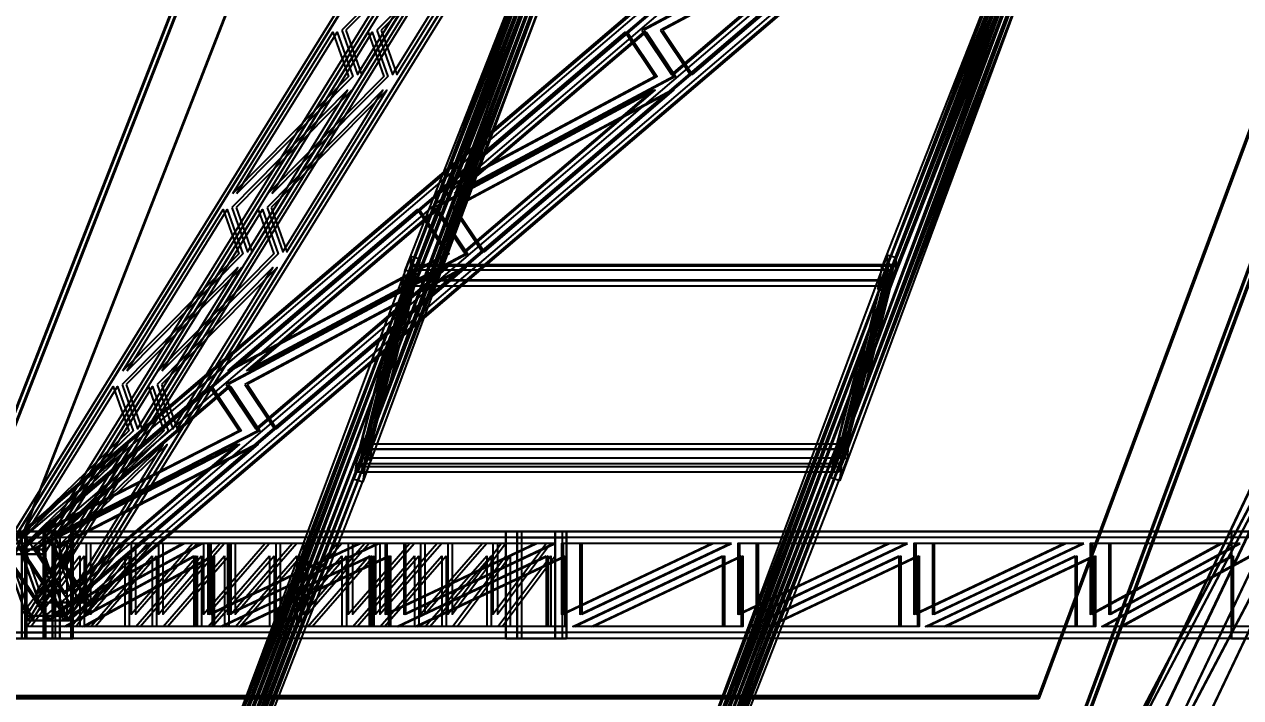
# Model space of a CAD drawing. Header units: millimetres. Extents: x -84906 to 117550, y -3000 to 338000.
# Drawn here: x -38148 to -34051, y 9042 to 11312 of the extents above; entities that cross this region are included whole.
import ezdxf

# ---------------------------------------------------------------- set-up
doc = ezdxf.new("R2010")
doc.units = ezdxf.units.MM
doc.layers.add('D-STR-DIM', color=7, linetype='Continuous', lineweight=13)
doc.layers.add('D-STR-STRC', color=7, linetype='Continuous', lineweight=25)
doc.styles.add('OpenSansCondensed-Light', font='OpenSansCondensed-Light.ttf')
doc.styles.add('TOWER_UNICODE', font='Arial Unicode.ttf')
doc.dimstyles.new('EZDXF', dxfattribs={"dimtxt": 0.25, "dimasz": 0.175, "dimexe": 0.375, "dimexo": 0.125, "dimgap": 0.1, "dimtad": 1, "dimlfac": 100, "dimzin": 12, "dimdsep": 46, "dimtxsty": 'OpenSansCondensed-Light', "dimblk": 'ARCHTICK', "dimcen": 2.5, "dimazin": 3, "dimtfac": 0.5, "dimtmove": 2, "dimatfit": 3})

# ---------------------------------------------------------------- blocks, each defined once
blk = doc.blocks.new('_ARCHTICK')
at = {"color": 0, "linetype": 'BYBLOCK', "const_width": 0.15}
blk.add_lwpolyline([(-0.5, -0.5), (0.5, 0.5)], dxfattribs=at)

msp = doc.modelspace()

# ---------------------------------------------------------------- linework, layer by layer
at = {"layer": 'D-STR-STRC'}
for points in [[(-37030.1, 9832.4), (-33849.8, 18401.7)], [(-32244.9, 18406.6), (-35425.3, 9837.3)], [(-32214.6, 18396.9), (-35394.9, 9827.6)], [(-36999.8, 9822.7), (-33819.4, 18392)], [(-36868.8, 10429.9), (-33850.8, 18354.4)], [(-33850.8, 18354.4), (-36868.8, 10429.9)], [(-36864.5, 10447), (-33845.4, 18372.6)], [(-33845.4, 18372.6), (-36864.5, 10447)], [(-32251.4, 18353.2), (-35431.7, 9783.8)], [(-35248.8, 10429.9), (-32230.8, 18354.4)], [(-32230.8, 18354.4), (-35248.8, 10429.9)], [(-35244.5, 10447), (-32225.4, 18372.6)], [(-32225.4, 18372.6), (-35244.5, 10447)], [(-37036.5, 9779), (-33856.2, 18348.3)], [(-37006.2, 9769.3), (-33825.8, 18338.6)], [(-32221, 18343.5), (-35401.4, 9774.2)], [(-38586.9, 8964.8), (-35039.5, 18035.2)], [(-38586.9, 8964.8), (-35039.5, 18035.2)], [(-38566.9, 8964.8), (-35019.5, 18035.2)], [(-34591.7, 8964.8), (-31224.3, 18035.2)], [(-34571.7, 8964.8), (-31204.3, 18035.2)], [(-34571.7, 8964.8), (-31204.3, 18035.2)], [(-37021.5, 9820.4), (-34138.7, 17381.4)], [(-34138.7, 17381.4), (-37021.5, 9820.4)], [(-34145.6, 17399.9), (-36866, 10483.6)], [(-34115.3, 17390.2), (-36835.7, 10474)], [(-35401.5, 9820.4), (-32518.7, 17381.4)], [(-32518.7, 17381.4), (-35401.5, 9820.4)], [(-35261.2, 10488.5), (-32540.8, 17404.7)], [(-35230.9, 10478.8), (-32510.4, 17395)], [(-37025.7, 9803.3), (-34144.1, 17363.2)], [(-34144.1, 17363.2), (-37025.7, 9803.3)], [(-34157.8, 17331.5), (-36878.2, 10415.2)], [(-35405.7, 9803.3), (-32524.1, 17363.2)], [(-32524.1, 17363.2), (-35405.7, 9803.3)], [(-35273.3, 10420.1), (-32552.9, 17336.3)], [(-34127.4, 17321.8), (-36847.8, 10405.6)], [(-35243, 10410.4), (-32522.6, 17326.6)], [(-38225.7, 9542), (-29826, 16708.6)], [(-38225.7, 9542), (-29826, 16708.6)], [(-38219.3, 9542), (-33779.6, 16708.6)], [(-38219.3, 9542), (-33779.6, 16708.6)], [(-38215, 9526), (-29815.4, 16692.7)], [(-38215, 9526), (-29815.4, 16692.7)], [(-38213.7, 9526), (-33774, 16692.7)], [(-38213.7, 9526), (-33774, 16692.7)], [(-38155.6, 9542), (-29755.9, 16708.6)], [(-38155.6, 9542), (-29755.9, 16708.6)], [(-38144.9, 9526), (-29745.3, 16692.7)], [(-38144.9, 9526), (-29745.3, 16692.7)], [(-38086.7, 9542), (-33647, 16708.6)], [(-38086.7, 9542), (-33647, 16708.6)], [(-38081, 9526), (-33641.4, 16692.7)], [(-38081, 9526), (-33641.4, 16692.7)], [(-38140.5, 9318.4), (-33700.8, 16485.1)], [(-38140.5, 9318.4), (-33700.8, 16485.1)], [(-38134.9, 9302.5), (-33695.2, 16469.1)], [(-38134.9, 9302.5), (-33695.2, 16469.1)], [(-38076.6, 9318.4), (-29676.9, 16485.1)], [(-38076.6, 9318.4), (-29676.9, 16485.1)], [(-38066, 9302.5), (-29666.3, 16469.1)], [(-38066, 9302.5), (-29666.3, 16469.1)], [(-38007.9, 9318.4), (-33568.2, 16485.1)], [(-38007.9, 9318.4), (-33568.2, 16485.1)], [(-38006.5, 9318.4), (-29606.9, 16485.1)], [(-38006.5, 9318.4), (-29606.9, 16485.1)], [(-38002.2, 9302.5), (-33562.6, 16469.1)], [(-38002.2, 9302.5), (-33562.6, 16469.1)], [(-37995.9, 9302.5), (-29596.2, 16469.1)], [(-37995.9, 9302.5), (-29596.2, 16469.1)], [(-40335.2, 1193), (-36846.4, 10529.4)], [(-35241.5, 10534.1), (-38730.4, 1197.7)], [(-38087.4, 1193), (-33646.1, 10529.4)], [(-33644.1, 10534.1), (-38085.4, 1197.7)], [(-40328.3, 1364.4), (-36839.5, 10501.5)], [(-36839.5, 10501.5), (-40328.3, 1364.4)], [(-40304.9, 1183.6), (-36816, 10520)], [(-38708.3, 1364.4), (-35219.5, 10501.5)], [(-35219.5, 10501.5), (-38708.3, 1364.4)], [(-35211.2, 10524.7), (-38700, 1188.3)], [(-38403.8, 1364.4), (-33592.8, 10501.5)], [(-33592.8, 10501.5), (-38403.8, 1364.4)], [(-38091.5, 1183.6), (-33650.1, 10520)], [(-33648.1, 10524.7), (-38089.4, 1188.3)], [(-36863.6, 10446.6), (-36844.7, 10496.2)], [(-36844.7, 10496.2), (-36863.6, 10446.6)], [(-36858.1, 10449.9), (-36838.6, 10501.1)], [(-36838.6, 10501.1), (-36858.1, 10449.9)], [(-35245.4, 10446.7), (-35226.5, 10496.3)], [(-35226.5, 10496.3), (-35245.4, 10446.7)], [(-35240, 10449.9), (-35220.4, 10501.2)], [(-35220.4, 10501.2), (-35240, 10449.9)], [(-40336.6, 1141.9), (-36847.7, 10478.3)], [(-40328.3, 1355), (-36843.8, 10484.7)], [(-36843.8, 10484.7), (-40328.3, 1355)], [(-40306.3, 1132.5), (-36817.4, 10468.9)], [(-35242.9, 10483), (-38731.7, 1146.6)], [(-38708.3, 1355), (-35223.8, 10484.7)], [(-35223.8, 10484.7), (-38708.3, 1355)], [(-35212.6, 10473.6), (-38701.4, 1137.2)], [(-38386.2, 1355), (-33582.9, 10484.7)], [(-33582.9, 10484.7), (-38386.2, 1355)], [(-37982.9, 1132.5), (-33541.6, 10468.9)], [(-33539.6, 10473.6), (-37980.9, 1137.2)], [(-37978.9, 1141.9), (-33537.5, 10478.3)], [(-33535.5, 10483), (-37976.8, 1146.6)], [(-37005.8, 9913.1), (-40333.4, 1397.2)], [(-38728.6, 1401.9), (-35400.9, 9917.8)], [(-40328.3, 1174.6), (-36996.3, 9897.1)], [(-36996.3, 9897.1), (-40328.3, 1174.6)], [(-40328.3, 1165.1), (-37000.7, 9880.3)], [(-37000.7, 9880.3), (-40328.3, 1165.1)], [(-36975.4, 9903.7), (-40303.1, 1387.9)], [(-38708.3, 1174.6), (-35376.3, 9897.1)], [(-35376.3, 9897.1), (-38708.3, 1174.6)], [(-38708.3, 1165.1), (-35380.7, 9880.3)], [(-35380.7, 9880.3), (-38708.3, 1165.1)], [(-38698.2, 1392.5), (-35370.6, 9908.4)], [(-37018.4, 9831.8), (-36999.7, 9880.6)], [(-36999.7, 9880.6), (-37018.4, 9831.8)], [(-35400.2, 9831.8), (-35381.6, 9880.7)], [(-35381.6, 9880.7), (-35400.2, 9831.8)], [(-37010.8, 9852.2), (-40338.4, 1336.4)], [(-36980.4, 9842.8), (-40308.1, 1327)], [(-38733.6, 1341), (-35405.9, 9856.9)], [(-38703.2, 1331.7), (-35375.6, 9847.5)], [(-37024.8, 9803.6), (-37006.8, 9851)], [(-37006.8, 9851), (-37024.8, 9803.6)], [(-35406.6, 9803.7), (-35388.6, 9851)], [(-35388.6, 9851), (-35406.6, 9803.7)], [(-36487.8, 9602.2), (-38194, 9602.2)], [(-36487.8, 9602.2), (-38194, 9602.2)], [(-38155.6, 9542), (-38085, 9602.2)], [(-38155.6, 9542), (-38085, 9602.2)], [(-33989.7, 9602.2), (-38145, 9602.2)], [(-38052.4, 9602.2), (-38145, 9602.2)], [(-33989.7, 9602.2), (-38145, 9602.2)], [(-38052.4, 9602.2), (-38145, 9602.2)], [(-38086.7, 9542), (-38049.4, 9602.2)], [(-38086.7, 9542), (-38049.4, 9602.2)], [(-33921.4, 9602.2), (-38076.6, 9602.2)], [(-37984.1, 9602.2), (-38076.6, 9602.2)], [(-33921.4, 9602.2), (-38076.6, 9602.2)], [(-37984.1, 9602.2), (-38076.6, 9602.2)], [(-36321.3, 9602.2), (-38027.5, 9602.2)], [(-37989.5, 9602.2), (-38027.5, 9602.2)], [(-36321.3, 9602.2), (-38027.5, 9602.2)], [(-37989.5, 9602.2), (-38027.5, 9602.2)], [(-36487.8, 9602.2), (-36525.8, 9602.2)], [(-36487.8, 9602.2), (-36525.8, 9602.2)], [(-36321.3, 9602.2), (-36359.3, 9602.2)], [(-36321.3, 9602.2), (-36359.3, 9602.2)], [(-33989.7, 9602.2), (-34082.2, 9602.2)], [(-33989.7, 9602.2), (-34082.2, 9602.2)], [(-36487.8, 9582.2), (-38194, 9582.2)], [(-36487.8, 9582.2), (-38194, 9582.2)], [(-33989.7, 9582.2), (-38145, 9582.2)], [(-33989.7, 9582.2), (-38145, 9582.2)], [(-33921.4, 9582.2), (-38076.6, 9582.2)], [(-33921.4, 9582.2), (-38076.6, 9582.2)], [(-36321.3, 9582.2), (-38027.5, 9582.2)], [(-36321.3, 9582.2), (-38027.5, 9582.2)], [(-38134.9, 9302.5), (-38097.6, 9362.7)], [(-38134.9, 9302.5), (-38097.6, 9362.7)], [(-38066, 9302.5), (-37995.4, 9362.7)], [(-38066, 9302.5), (-37995.4, 9362.7)], [(-38002.2, 9302.5), (-37964.9, 9362.7)], [(-38002.2, 9302.5), (-37964.9, 9362.7)], [(-37995.9, 9302.5), (-37925.3, 9362.7)], [(-37995.9, 9302.5), (-37925.3, 9362.7)], [(-36487.8, 9262.2), (-38194, 9262.2)], [(-36487.8, 9262.2), (-38194, 9262.2)], [(-33989.7, 9262.2), (-38145, 9262.2)], [(-33989.7, 9262.2), (-38145, 9262.2)], [(-33921.4, 9262.2), (-38076.6, 9262.2)], [(-33921.4, 9262.2), (-38076.6, 9262.2)], [(-36321.3, 9262.2), (-38027.5, 9262.2)], [(-36321.3, 9262.2), (-38027.5, 9262.2)], [(-36487.8, 9242.2), (-38194, 9242.2)], [(-36487.8, 9242.2), (-38194, 9242.2)], [(-33989.7, 9242.2), (-38145, 9242.2)], [(-38052.4, 9242.2), (-38145, 9242.2)], [(-33989.7, 9242.2), (-38145, 9242.2)], [(-38052.4, 9242.2), (-38145, 9242.2)], [(-33921.4, 9242.2), (-38076.6, 9242.2)], [(-37984.1, 9242.2), (-38076.6, 9242.2)], [(-33921.4, 9242.2), (-38076.6, 9242.2)], [(-37984.1, 9242.2), (-38076.6, 9242.2)], [(-36321.3, 9242.2), (-38027.5, 9242.2)], [(-37989.5, 9242.2), (-38027.5, 9242.2)], [(-36321.3, 9242.2), (-38027.5, 9242.2)], [(-37989.5, 9242.2), (-38027.5, 9242.2)], [(-36487.8, 9242.2), (-36525.8, 9242.2)], [(-36487.8, 9242.2), (-36525.8, 9242.2)], [(-36321.3, 9242.2), (-36359.3, 9242.2)], [(-36321.3, 9242.2), (-36359.3, 9242.2)], [(-33989.7, 9242.2), (-34082.2, 9242.2)], [(-33989.7, 9242.2), (-34082.2, 9242.2)]]:
    msp.add_lwpolyline(points, dxfattribs=at)
for points in [[(-37025.7, 9803.3), (-36864.5, 10447), (-33845.4, 18372.6)], [(-37025.7, 9803.3), (-33845.4, 18372.6), (-34144.1, 17363.2)], [(-37010.6, 9798.5), (-36849.3, 10442.3), (-33830.2, 18367.8)], [(-37010.6, 9798.3), (-33830.2, 18367.6), (-34128.9, 17358.3)], [(-34144.1, 17363.2), (-33845.4, 18372.6), (-36864.5, 10447)], [(-34128.9, 17358.3), (-33830.2, 18367.6), (-36849.4, 10442.1)], [(-32240.5, 18377.5), (-32539.3, 17368.2), (-35420.9, 9808.2)], [(-32240.6, 18377.3), (-35420.9, 9808), (-35259.7, 10451.8)], [(-32225.4, 18372.6), (-32524.1, 17363.2), (-35405.7, 9803.3)], [(-32225.4, 18372.6), (-35405.7, 9803.3), (-35244.5, 10447)], [(-35259.7, 10452), (-32539.3, 17368.2), (-32240.5, 18377.5)], [(-35244.5, 10447), (-32524.1, 17363.2), (-32225.4, 18372.6)], [(-38586.9, 8970.4), (-34571.7, 8970.4), (-31204.3, 18040.8), (-35039.5, 18040.8)], [(-38586.9, 8964.8), (-34571.7, 8964.8), (-31204.3, 18035.2), (-35039.5, 18035.2)], [(-34571.7, 8959), (-38586.9, 8959), (-35039.5, 18029.4), (-31204.3, 18029.4)], [(-38572, 8959), (-38572, 8959), (-35024.6, 18029.4), (-35024.6, 18029.4)], [(-34586.7, 8970.4), (-34586.7, 8970.4), (-31219.3, 18040.8), (-31219.3, 18040.8)], [(-34144.1, 17363.2), (-36864.5, 10447), (-37025.7, 9803.3)], [(-34128.9, 17358.5), (-36849.3, 10442.3), (-37010.5, 9798.6)], [(-35259.7, 10451.7), (-35420.9, 9808), (-32539.3, 17368)], [(-35244.5, 10447), (-35405.7, 9803.3), (-32524.1, 17363.2)], [(-38225.7, 9542), (-38066, 9302.5), (-29666.3, 16469.1), (-29826, 16708.6)], [(-38225.7, 9542), (-38066, 9302.5), (-29666.3, 16469.1), (-29826, 16708.6)], [(-38219.3, 9542), (-38134.9, 9302.5), (-33695.2, 16469.1), (-33779.6, 16708.6)], [(-38219.3, 9542), (-38134.9, 9302.5), (-33695.2, 16469.1), (-33779.6, 16708.6)], [(-38218.2, 9542), (-38058.5, 9302.5), (-29658.8, 16469.1), (-29818.5, 16708.6)], [(-38218.2, 9542), (-38058.5, 9302.5), (-29658.8, 16469.1), (-29818.5, 16708.6)], [(-38205.1, 9542), (-38120.7, 9302.5), (-33681, 16469.1), (-33765.5, 16708.6)], [(-38205.1, 9542), (-38120.7, 9302.5), (-33681, 16469.1), (-33765.5, 16708.6)], [(-38163.1, 9542), (-38003.3, 9302.5), (-29603.7, 16469.1), (-29763.4, 16708.6)], [(-38163.1, 9542), (-38003.3, 9302.5), (-29603.7, 16469.1), (-29763.4, 16708.6)], [(-38155.6, 9542), (-37995.9, 9302.5), (-29596.2, 16469.1), (-29755.9, 16708.6)], [(-38155.6, 9542), (-37995.9, 9302.5), (-29596.2, 16469.1), (-29755.9, 16708.6)], [(-38100.8, 9542), (-38016.4, 9302.5), (-33576.7, 16469.1), (-33661.1, 16708.6)], [(-38100.8, 9542), (-38016.4, 9302.5), (-33576.7, 16469.1), (-33661.1, 16708.6)], [(-38086.7, 9542), (-38002.2, 9302.5), (-33562.6, 16469.1), (-33647, 16708.6)], [(-38086.7, 9542), (-38002.2, 9302.5), (-33562.6, 16469.1), (-33647, 16708.6)], [(-36932, 10105.1), (-36848.2, 10439.9), (-35278.3, 14561.2)], [(-36916.9, 10100.4), (-36833, 10435.1), (-35263.1, 14556.4)], [(-33673.5, 14565.9), (-35327.2, 10109.9), (-35243.4, 10444.6)], [(-33658.3, 14561.2), (-35312, 10105.1), (-35228.2, 10439.9)], [(-35435.2, 14028), (-36849.8, 10431.6), (-36933.6, 10096.8)], [(-35420, 14023.3), (-36834.6, 10426.9), (-36918.4, 10092.1)], [(-35245, 10436.3), (-35328.8, 10101.6), (-33830.4, 14032.7)], [(-35229.8, 10431.6), (-35313.6, 10096.8), (-33815.2, 14028)], [(-38556, 9043.8), (-38556, 9043.8), (-36844.1, 13421), (-36844.1, 13421)], [(-38541.1, 9037.9), (-38541.1, 9037.9), (-36829.2, 13415.2), (-36829.2, 13415.2)], [(-34730.8, 9043.8), (-38367.6, 9043.8), (-36659.8, 13421), (-33101.6, 13421)], [(-34730.8, 9037.9), (-38367.6, 9037.9), (-36659.8, 13415.2), (-33101.6, 13415.2)], [(-38367.5, 9049.8), (-34730.6, 9049.8), (-33101.8, 13426.1), (-36660, 13426.1)], [(-38367.5, 9044.2), (-34730.6, 9044.2), (-33101.8, 13420.5), (-36660, 13420.5)], [(-34557.2, 9049.8), (-34557.2, 9049.8), (-32932.5, 13426.1), (-32932.5, 13426.1)], [(-34542.2, 9044.2), (-34542.2, 9044.2), (-32917.5, 13420.5), (-32917.5, 13420.5)], [(-37078.6, 11291.9), (-37025.9, 11142.6), (-36688.8, 11686.9)], [(-37078.6, 11291.9), (-37025.9, 11142.6), (-36688.8, 11686.9)], [(-37064.4, 11291.9), (-37011.8, 11142.6), (-36674.7, 11686.9)], [(-37064.4, 11291.9), (-37011.8, 11142.6), (-36674.7, 11686.9)], [(-36960.1, 11291.9), (-36907.5, 11142.6), (-36570.3, 11686.9)], [(-36960.1, 11291.9), (-36907.5, 11142.6), (-36570.3, 11686.9)], [(-36946, 11291.9), (-36893.3, 11142.6), (-36556.2, 11686.9)], [(-36946, 11291.9), (-36893.3, 11142.6), (-36556.2, 11686.9)], [(-36067.5, 11291.9), (-35967.9, 11142.6), (-35330.1, 11686.9)], [(-36067.5, 11291.9), (-35967.9, 11142.6), (-35330.1, 11686.9)], [(-36060, 11291.9), (-35960.4, 11142.6), (-35322.6, 11686.9)], [(-36060, 11291.9), (-35960.4, 11142.6), (-35322.6, 11686.9)], [(-36004.9, 11291.9), (-35905.3, 11142.6), (-35267.4, 11686.9)], [(-36004.9, 11291.9), (-35905.3, 11142.6), (-35267.4, 11686.9)], [(-35997.4, 11291.9), (-35897.8, 11142.6), (-35260, 11686.9)], [(-35997.4, 11291.9), (-35897.8, 11142.6), (-35260, 11686.9)], [(-37445.5, 10740.9), (-37108.4, 11285.1), (-37055.7, 11135.9)], [(-37445.5, 10740.9), (-37108.4, 11285.1), (-37055.7, 11135.9)], [(-37431.4, 10740.9), (-37094.2, 11285.1), (-37041.6, 11135.9)], [(-37431.4, 10740.9), (-37094.2, 11285.1), (-37041.6, 11135.9)], [(-37327, 10740.9), (-36989.9, 11285.1), (-36937.3, 11135.9)], [(-37327, 10740.9), (-36989.9, 11285.1), (-36937.3, 11135.9)], [(-37312.9, 10740.9), (-36975.8, 11285.1), (-36923.1, 11135.9)], [(-37312.9, 10740.9), (-36975.8, 11285.1), (-36923.1, 11135.9)], [(-36761.7, 10740.9), (-36123.9, 11285.1), (-36024.3, 11135.9)], [(-36761.7, 10740.9), (-36123.9, 11285.1), (-36024.3, 11135.9)], [(-36754.3, 10740.9), (-36116.4, 11285.1), (-36016.8, 11135.9)], [(-36754.3, 10740.9), (-36116.4, 11285.1), (-36016.8, 11135.9)], [(-36699.1, 10740.9), (-36061.3, 11285.1), (-35961.7, 11135.9)], [(-36699.1, 10740.9), (-36061.3, 11285.1), (-35961.7, 11135.9)], [(-36691.6, 10740.9), (-36053.8, 11285.1), (-35954.2, 11135.9)], [(-36691.6, 10740.9), (-36053.8, 11285.1), (-35954.2, 11135.9)], [(-37448.5, 10694.7), (-37395.9, 10545.4), (-37058.8, 11089.6)], [(-37448.5, 10694.7), (-37395.9, 10545.4), (-37058.8, 11089.6)], [(-37434.4, 10694.7), (-37381.8, 10545.4), (-37044.6, 11089.6)], [(-37434.4, 10694.7), (-37381.8, 10545.4), (-37044.6, 11089.6)], [(-37330.1, 10694.7), (-37277.4, 10545.4), (-36940.3, 11089.6)], [(-37330.1, 10694.7), (-37277.4, 10545.4), (-36940.3, 11089.6)], [(-37315.9, 10694.7), (-37263.3, 10545.4), (-36926.2, 11089.6)], [(-37315.9, 10694.7), (-37263.3, 10545.4), (-36926.2, 11089.6)], [(-36767.5, 10694.7), (-36667.9, 10545.4), (-36030, 11089.6)], [(-36767.5, 10694.7), (-36667.9, 10545.4), (-36030, 11089.6)], [(-36760, 10694.7), (-36660.4, 10545.4), (-36022.6, 11089.6)], [(-36760, 10694.7), (-36660.4, 10545.4), (-36022.6, 11089.6)], [(-36704.8, 10694.7), (-36605.3, 10545.4), (-35967.4, 11089.6)], [(-36704.8, 10694.7), (-36605.3, 10545.4), (-35967.4, 11089.6)], [(-36697.4, 10694.7), (-36597.8, 10545.4), (-35959.9, 11089.6)], [(-36697.4, 10694.7), (-36597.8, 10545.4), (-35959.9, 11089.6)], [(-37815.5, 10143.7), (-37478.3, 10687.9), (-37425.7, 10538.6)], [(-37815.5, 10143.7), (-37478.3, 10687.9), (-37425.7, 10538.6)], [(-37801.3, 10143.7), (-37464.2, 10687.9), (-37411.6, 10538.6)], [(-37801.3, 10143.7), (-37464.2, 10687.9), (-37411.6, 10538.6)], [(-37697, 10143.7), (-37359.9, 10687.9), (-37307.3, 10538.6)], [(-37697, 10143.7), (-37359.9, 10687.9), (-37307.3, 10538.6)], [(-37682.9, 10143.7), (-37345.7, 10687.9), (-37293.1, 10538.6)], [(-37682.9, 10143.7), (-37345.7, 10687.9), (-37293.1, 10538.6)], [(-37461.7, 10143.7), (-36823.8, 10687.9), (-36724.3, 10538.6)], [(-37461.7, 10143.7), (-36823.8, 10687.9), (-36724.3, 10538.6)], [(-37454.2, 10143.7), (-36816.4, 10687.9), (-36716.8, 10538.6)], [(-37454.2, 10143.7), (-36816.4, 10687.9), (-36716.8, 10538.6)], [(-37399.1, 10143.7), (-36761.2, 10687.9), (-36661.7, 10538.6)], [(-37399.1, 10143.7), (-36761.2, 10687.9), (-36661.7, 10538.6)], [(-37391.6, 10143.7), (-36753.8, 10687.9), (-36654.2, 10538.6)], [(-37391.6, 10143.7), (-36753.8, 10687.9), (-36654.2, 10538.6)], [(-36817.4, 10468.9), (-36816, 10520), (-36846.4, 10529.4), (-36847.7, 10478.3)], [(-35241.5, 10534.1), (-35242.9, 10483), (-35212.6, 10473.6), (-35211.2, 10524.7)], [(-40328.3, 1165.1), (-40328.3, 1364.4), (-36839.5, 10501.5)], [(-40328.3, 1165.1), (-36839.5, 10501.5), (-37000.7, 9880.3)], [(-37000.7, 9880.3), (-36839.5, 10501.5), (-40328.3, 1364.4)], [(-40313.2, 1160.6), (-40313.2, 1359.9), (-36824.3, 10497)], [(-40313.2, 1160.2), (-36824.3, 10496.6), (-36985.5, 9875.4)], [(-36985.5, 9875.4), (-36824.3, 10496.6), (-40313.2, 1359.5)], [(-35234.6, 10506.4), (-35395.8, 9885.2), (-38723.5, 1170)], [(-35234.6, 10506), (-38723.5, 1169.6), (-38723.5, 1369)], [(-38723.4, 1369.4), (-35395.8, 9885.2), (-35234.6, 10506.4)], [(-38708.3, 1364.4), (-35380.7, 9880.3), (-35219.5, 10501.5)], [(-35219.5, 10501.5), (-35380.7, 9880.3), (-38708.3, 1165.1)], [(-35219.5, 10501.5), (-38708.3, 1165.1), (-38708.3, 1364.4)], [(-38036.6, 1160.6), (-38406.2, 1359.9), (-33595.3, 10497)], [(-33224.8, 9875.4), (-33594.5, 10496.6), (-38405.5, 1359.5)], [(-38403.8, 1364.4), (-33223.2, 9880.3), (-33592.8, 10501.5)], [(-38034.1, 1165.1), (-38403.8, 1364.4), (-33592.8, 10501.5)], [(-33592.8, 10501.5), (-38034.1, 1165.1), (-38403.8, 1364.4)], [(-33223.2, 9880.3), (-33592.8, 10501.5), (-38403.8, 1364.4)], [(-38402.2, 1369.4), (-33221.5, 9885.2), (-33591.2, 10506.4)], [(-33590.4, 10506), (-38031.7, 1169.6), (-38401.4, 1369)], [(-38035.8, 1160.2), (-33594.4, 10496.6), (-33224.8, 9875.4)], [(-38034.1, 1165.1), (-33592.8, 10501.5), (-33223.2, 9880.3)], [(-33592.8, 10501.5), (-33223.2, 9880.3), (-38034.1, 1165.1)], [(-33591.2, 10506.4), (-33221.6, 9885.2), (-38032.5, 1170)], [(-37818.5, 10097.5), (-37765.9, 9948.2), (-37428.7, 10492.4)], [(-37818.5, 10097.5), (-37765.9, 9948.2), (-37428.7, 10492.4)], [(-37804.4, 10097.5), (-37751.7, 9948.2), (-37414.6, 10492.4)], [(-37804.4, 10097.5), (-37751.7, 9948.2), (-37414.6, 10492.4)], [(-37700, 10097.5), (-37647.4, 9948.2), (-37310.3, 10492.4)], [(-37700, 10097.5), (-37647.4, 9948.2), (-37310.3, 10492.4)], [(-37685.9, 10097.5), (-37633.3, 9948.2), (-37296.1, 10492.4)], [(-37685.9, 10097.5), (-37633.3, 9948.2), (-37296.1, 10492.4)], [(-37467.4, 10097.5), (-37367.9, 9948.2), (-36730, 10492.4)], [(-37467.4, 10097.5), (-37367.9, 9948.2), (-36730, 10492.4)], [(-37460, 10097.5), (-37360.4, 9948.2), (-36722.5, 10492.4)], [(-37460, 10097.5), (-37360.4, 9948.2), (-36722.5, 10492.4)], [(-37404.8, 10097.5), (-37305.3, 9948.2), (-36667.4, 10492.4)], [(-37404.8, 10097.5), (-37305.3, 9948.2), (-36667.4, 10492.4)], [(-37397.3, 10097.5), (-37297.8, 9948.2), (-36659.9, 10492.4)], [(-37397.3, 10097.5), (-37297.8, 9948.2), (-36659.9, 10492.4)], [(-37006.8, 9851), (-35388.6, 9851), (-35226.5, 10496.3), (-36844.7, 10496.2)], [(-37006.8, 9851), (-35388.6, 9851), (-35226.5, 10496.3), (-36844.7, 10496.2)], [(-36999.7, 9880.6), (-35381.6, 9880.7), (-35220.4, 10501.2), (-36838.6, 10501.1)], [(-36999.7, 9880.6), (-35381.6, 9880.7), (-35220.4, 10501.2), (-36838.6, 10501.1)], [(-36843.8, 10484.7), (-35223.8, 10484.7), (-35219.5, 10501.5), (-36839.5, 10501.5)], [(-36843.8, 10484.7), (-35223.8, 10484.7), (-35219.5, 10501.5), (-36839.5, 10501.5)], [(-35261.2, 10488.5), (-35273.3, 10420.1), (-35243, 10410.4), (-35230.9, 10478.8)], [(-37024.8, 9803.6), (-35406.6, 9803.7), (-35245.4, 10446.7), (-36863.6, 10446.6)], [(-37024.8, 9803.6), (-35406.6, 9803.7), (-35245.4, 10446.7), (-36863.6, 10446.6)], [(-37018.4, 9831.8), (-35400.2, 9831.8), (-35240, 10449.9), (-36858.1, 10449.9)], [(-37018.4, 9831.8), (-35400.2, 9831.8), (-35240, 10449.9), (-36858.1, 10449.9)], [(-36847.8, 10405.6), (-36835.7, 10474), (-36866, 10483.6), (-36878.2, 10415.2)], [(-36868.8, 10429.9), (-35248.8, 10429.9), (-35244.5, 10447), (-36864.5, 10447)], [(-36868.8, 10429.9), (-35248.8, 10429.9), (-35244.5, 10447), (-36864.5, 10447)], [(-38747.8, 5349.8), (-36933.6, 10204.8), (-37017.4, 9881.7)], [(-37017.4, 9885.1), (-36933.5, 10208.1), (-38747.7, 5456.8)], [(-37002.2, 9880.2), (-36918.4, 10203.2), (-38732.6, 5451.9)], [(-38732.6, 5344.9), (-36918.4, 10199.9), (-37002.3, 9876.8)], [(-37142.9, 5461.8), (-35412.5, 9890), (-35328.7, 10213)], [(-35328.7, 10209.7), (-35412.6, 9886.6), (-37142.9, 5354.7)], [(-35313.6, 10204.8), (-35397.4, 9881.7), (-37127.8, 5349.8)], [(-37127.7, 5456.8), (-35397.4, 9885.1), (-35313.5, 10208.1)], [(-33392.2, 9880.2), (-33584.4, 10203.2), (-36086.1, 5451.9)], [(-36084.4, 5456.8), (-33390.5, 9885.1), (-33582.7, 10208.1)], [(-33390.5, 9885.1), (-33582.7, 10208.1), (-36084.4, 5456.8)], [(-36082.8, 5461.8), (-33388.9, 9890), (-33581.1, 10213)], [(-35887.8, 5344.9), (-33578.3, 10199.9), (-33386.1, 9876.8)], [(-35886.2, 5349.8), (-33576.7, 10204.8), (-33384.5, 9881.7)], [(-33576.7, 10204.8), (-33384.5, 9881.7), (-35886.2, 5349.8)], [(-33575.1, 10209.7), (-33382.9, 9886.6), (-35884.6, 5354.7)], [(-38158.4, 9590.1), (-37848.3, 10090.7), (-37795.7, 9941.4)], [(-38158.4, 9590.1), (-37848.3, 10090.7), (-37795.7, 9941.4)], [(-38144.3, 9590.1), (-37834.2, 10090.7), (-37781.5, 9941.4)], [(-38144.3, 9590.1), (-37834.2, 10090.7), (-37781.5, 9941.4)], [(-38110.5, 9590.1), (-37523.8, 10090.7), (-37424.3, 9941.4)], [(-38110.5, 9590.1), (-37523.8, 10090.7), (-37424.3, 9941.4)], [(-38103, 9590.1), (-37516.3, 10090.7), (-37416.8, 9941.4)], [(-38103, 9590.1), (-37516.3, 10090.7), (-37416.8, 9941.4)], [(-38047.9, 9590.1), (-37461.2, 10090.7), (-37361.6, 9941.4)], [(-38047.9, 9590.1), (-37461.2, 10090.7), (-37361.6, 9941.4)], [(-38040.4, 9590.1), (-37453.7, 10090.7), (-37354.2, 9941.4)], [(-38040.4, 9590.1), (-37453.7, 10090.7), (-37354.2, 9941.4)], [(-38039.9, 9590.1), (-37729.8, 10090.7), (-37677.2, 9941.4)], [(-38039.9, 9590.1), (-37729.8, 10090.7), (-37677.2, 9941.4)], [(-38025.8, 9590.1), (-37715.7, 10090.7), (-37663.1, 9941.4)], [(-38025.8, 9590.1), (-37715.7, 10090.7), (-37663.1, 9941.4)], [(-36980.4, 9842.8), (-36975.4, 9903.7), (-37005.8, 9913.1), (-37010.8, 9852.2)], [(-35400.9, 9917.8), (-35405.9, 9856.9), (-35375.6, 9847.5), (-35370.6, 9908.4)], [(-37000.7, 9880.3), (-40328.3, 1364.4), (-40328.3, 1165.1)], [(-36985.5, 9875.8), (-40313.1, 1360), (-40313.1, 1160.7)], [(-38723.5, 1368.9), (-38723.5, 1169.6), (-35395.9, 9884.8)], [(-38708.3, 1364.4), (-38708.3, 1165.1), (-35380.7, 9880.3)], [(-38161.4, 9543.9), (-38108.8, 9394.6), (-37798.7, 9895.2)], [(-38161.4, 9543.9), (-38108.8, 9394.6), (-37798.7, 9895.2)], [(-38147.3, 9543.9), (-38094.7, 9394.6), (-37784.6, 9895.2)], [(-38147.3, 9543.9), (-38094.7, 9394.6), (-37784.6, 9895.2)], [(-38116.2, 9543.9), (-38016.7, 9394.6), (-37430, 9895.2)], [(-38116.2, 9543.9), (-38016.7, 9394.6), (-37430, 9895.2)], [(-38108.8, 9543.9), (-38009.2, 9394.6), (-37422.5, 9895.2)], [(-38108.8, 9543.9), (-38009.2, 9394.6), (-37422.5, 9895.2)], [(-38053.6, 9543.9), (-37954.1, 9394.6), (-37367.4, 9895.2)], [(-38053.6, 9543.9), (-37954.1, 9394.6), (-37367.4, 9895.2)], [(-38046.1, 9543.9), (-37946.6, 9394.6), (-37359.9, 9895.2)], [(-38046.1, 9543.9), (-37946.6, 9394.6), (-37359.9, 9895.2)], [(-38043, 9543.9), (-37990.3, 9394.6), (-37680.2, 9895.2)], [(-38043, 9543.9), (-37990.3, 9394.6), (-37680.2, 9895.2)], [(-38028.8, 9543.9), (-37976.2, 9394.6), (-37666.1, 9895.2)], [(-38028.8, 9543.9), (-37976.2, 9394.6), (-37666.1, 9895.2)], [(-35376.3, 9897.1), (-36996.3, 9897.1), (-37000.7, 9880.3), (-35380.7, 9880.3)], [(-35376.3, 9897.1), (-36996.3, 9897.1), (-37000.7, 9880.3), (-35380.7, 9880.3)], [(-37006.2, 9769.3), (-36999.8, 9822.7), (-37030.1, 9832.4), (-37036.5, 9779)], [(-35425.3, 9837.3), (-35431.7, 9783.8), (-35401.4, 9774.2), (-35394.9, 9827.6)], [(-35401.5, 9820.4), (-37021.5, 9820.4), (-37025.7, 9803.3), (-35405.7, 9803.3)], [(-35401.5, 9820.4), (-37021.5, 9820.4), (-37025.7, 9803.3), (-35405.7, 9803.3)], [(-38194, 9602.2), (-38027.5, 9602.2), (-38027.5, 9582.2), (-38194, 9582.2)], [(-36487.8, 9602.2), (-36487.8, 9242.2), (-38194, 9242.2), (-38194, 9602.2)], [(-38194, 9602.2), (-38027.5, 9602.2), (-38027.5, 9242.2), (-38194, 9242.2)], [(-38027.5, 9602.2), (-38194, 9602.2), (-38194, 9582.2), (-38027.5, 9582.2)], [(-36487.8, 9602.2), (-36487.8, 9242.2), (-38194, 9242.2), (-38194, 9602.2)], [(-38027.5, 9602.2), (-38194, 9602.2), (-38194, 9242.2), (-38027.5, 9242.2)], [(-38049.4, 9602.2), (-38182, 9602.2), (-38097.6, 9362.7), (-37964.9, 9362.7)], [(-38182, 9602.2), (-38049.4, 9602.2), (-37964.9, 9362.7), (-38097.6, 9362.7)], [(-36473, 9602.2), (-36473, 9242.2), (-38179.2, 9242.2), (-38179.2, 9602.2)], [(-36473, 9602.2), (-36473, 9242.2), (-38179.2, 9242.2), (-38179.2, 9602.2)], [(-38156, 9602.2), (-37989.5, 9602.2), (-37989.5, 9242.2), (-38156, 9242.2)], [(-37989.5, 9602.2), (-38156, 9602.2), (-38156, 9242.2), (-37989.5, 9242.2)], [(-38155.1, 9602.2), (-38085, 9602.2), (-37925.3, 9362.7), (-37995.4, 9362.7)], [(-38085, 9602.2), (-38155.1, 9602.2), (-37995.4, 9362.7), (-37925.3, 9362.7)], [(-38076.6, 9602.2), (-38145, 9602.2), (-38145, 9582.2), (-38076.6, 9582.2)], [(-33989.7, 9602.2), (-33989.7, 9242.2), (-38145, 9242.2), (-38145, 9602.2)], [(-38076.6, 9602.2), (-38145, 9602.2), (-38145, 9242.2), (-38076.6, 9242.2)], [(-38145, 9602.2), (-38076.6, 9602.2), (-38076.6, 9582.2), (-38145, 9582.2)], [(-33989.7, 9602.2), (-33989.7, 9242.2), (-38145, 9242.2), (-38145, 9602.2)], [(-38145, 9602.2), (-38076.6, 9602.2), (-38076.6, 9242.2), (-38145, 9242.2)], [(-33983.7, 9602.2), (-33983.7, 9242.2), (-38138.9, 9242.2), (-38138.9, 9602.2)], [(-33983.7, 9602.2), (-33983.7, 9242.2), (-38138.9, 9242.2), (-38138.9, 9602.2)], [(-33927.4, 9602.2), (-33927.4, 9242.2), (-38082.7, 9242.2), (-38082.7, 9602.2)], [(-33927.4, 9602.2), (-33927.4, 9242.2), (-38082.7, 9242.2), (-38082.7, 9602.2)], [(-33921.4, 9602.2), (-33921.4, 9242.2), (-38076.6, 9242.2), (-38076.6, 9602.2)], [(-33921.4, 9602.2), (-33921.4, 9242.2), (-38076.6, 9242.2), (-38076.6, 9602.2)], [(-37984.1, 9602.2), (-38052.4, 9602.2), (-38052.4, 9242.2), (-37984.1, 9242.2)], [(-38052.4, 9602.2), (-37984.1, 9602.2), (-37984.1, 9242.2), (-38052.4, 9242.2)], [(-36336.1, 9602.2), (-36336.1, 9242.2), (-38042.3, 9242.2), (-38042.3, 9602.2)], [(-36336.1, 9602.2), (-36336.1, 9242.2), (-38042.3, 9242.2), (-38042.3, 9602.2)], [(-36321.3, 9602.2), (-36321.3, 9242.2), (-38027.5, 9242.2), (-38027.5, 9602.2)], [(-36321.3, 9602.2), (-36321.3, 9242.2), (-38027.5, 9242.2), (-38027.5, 9602.2)], [(-36525.8, 9602.2), (-36359.3, 9602.2), (-36359.3, 9242.2), (-36525.8, 9242.2)], [(-36359.3, 9602.2), (-36525.8, 9602.2), (-36525.8, 9242.2), (-36359.3, 9242.2)], [(-36487.8, 9602.2), (-36321.3, 9602.2), (-36321.3, 9582.2), (-36487.8, 9582.2)], [(-36487.8, 9602.2), (-36321.3, 9602.2), (-36321.3, 9242.2), (-36487.8, 9242.2)], [(-36321.3, 9602.2), (-36487.8, 9602.2), (-36487.8, 9582.2), (-36321.3, 9582.2)], [(-36321.3, 9602.2), (-36487.8, 9602.2), (-36487.8, 9242.2), (-36321.3, 9242.2)], [(-34013.9, 9602.2), (-34082.2, 9602.2), (-34082.2, 9242.2), (-34013.9, 9242.2)], [(-34082.2, 9602.2), (-34013.9, 9602.2), (-34013.9, 9242.2), (-34082.2, 9242.2)], [(-37976.7, 9562.2), (-38156, 9562.2), (-38156, 9324.2)], [(-37976.7, 9562.2), (-38156, 9562.2), (-38156, 9324.2)], [(-37961.9, 9562.2), (-38141.2, 9562.2), (-38141.2, 9324.2)], [(-37961.9, 9562.2), (-38141.2, 9562.2), (-38141.2, 9324.2)], [(-37615.6, 9562.2), (-38052.4, 9562.2), (-38052.4, 9324.2)], [(-37615.6, 9562.2), (-38052.4, 9562.2), (-38052.4, 9324.2)], [(-37609.6, 9562.2), (-38046.4, 9562.2), (-38046.4, 9324.2)], [(-37609.6, 9562.2), (-38046.4, 9562.2), (-38046.4, 9324.2)], [(-37825, 9562.2), (-38004.3, 9562.2), (-38004.3, 9324.2)], [(-37825, 9562.2), (-38004.3, 9562.2), (-38004.3, 9324.2)], [(-37553.3, 9562.2), (-37990.2, 9562.2), (-37990.2, 9324.2)], [(-37553.3, 9562.2), (-37990.2, 9562.2), (-37990.2, 9324.2)], [(-37810.2, 9562.2), (-37989.5, 9562.2), (-37989.5, 9324.2)], [(-37810.2, 9562.2), (-37989.5, 9562.2), (-37989.5, 9324.2)], [(-37547.3, 9562.2), (-37984.1, 9562.2), (-37984.1, 9324.2)], [(-37547.3, 9562.2), (-37984.1, 9562.2), (-37984.1, 9324.2)], [(-37732.9, 9562.2), (-37939.8, 9562.2), (-37939.8, 9324.2)], [(-37732.9, 9562.2), (-37939.8, 9562.2), (-37939.8, 9324.2)], [(-37718.1, 9562.2), (-37925, 9562.2), (-37925, 9324.2)], [(-37718.1, 9562.2), (-37925, 9562.2), (-37925, 9324.2)], [(-37581.2, 9562.2), (-37788.1, 9562.2), (-37788.1, 9324.2)], [(-37581.2, 9562.2), (-37788.1, 9562.2), (-37788.1, 9324.2)], [(-37566.4, 9562.2), (-37773.3, 9562.2), (-37773.3, 9324.2)], [(-37566.4, 9562.2), (-37773.3, 9562.2), (-37773.3, 9324.2)], [(-37489.2, 9562.2), (-37696.1, 9562.2), (-37696.1, 9324.2)], [(-37489.2, 9562.2), (-37696.1, 9562.2), (-37696.1, 9324.2)], [(-37474.4, 9562.2), (-37681.3, 9562.2), (-37681.3, 9324.2)], [(-37474.4, 9562.2), (-37681.3, 9562.2), (-37681.3, 9324.2)], [(-37337.5, 9562.2), (-37544.4, 9562.2), (-37544.4, 9324.2)], [(-37337.5, 9562.2), (-37544.4, 9562.2), (-37544.4, 9324.2)], [(-37322.7, 9562.2), (-37529.6, 9562.2), (-37529.6, 9324.2)], [(-37322.7, 9562.2), (-37529.6, 9562.2), (-37529.6, 9324.2)], [(-37022, 9562.2), (-37525.9, 9562.2), (-37525.9, 9324.2)], [(-37022, 9562.2), (-37525.9, 9562.2), (-37525.9, 9324.2)], [(-37016, 9562.2), (-37519.8, 9562.2), (-37519.8, 9324.2)], [(-37016, 9562.2), (-37519.8, 9562.2), (-37519.8, 9324.2)], [(-36959.7, 9562.2), (-37463.6, 9562.2), (-37463.6, 9324.2)], [(-36959.7, 9562.2), (-37463.6, 9562.2), (-37463.6, 9324.2)], [(-36953.7, 9562.2), (-37457.5, 9562.2), (-37457.5, 9324.2)], [(-36953.7, 9562.2), (-37457.5, 9562.2), (-37457.5, 9324.2)], [(-37245.4, 9562.2), (-37452.3, 9562.2), (-37452.3, 9324.2)], [(-37245.4, 9562.2), (-37452.3, 9562.2), (-37452.3, 9324.2)], [(-37230.6, 9562.2), (-37437.5, 9562.2), (-37437.5, 9324.2)], [(-37230.6, 9562.2), (-37437.5, 9562.2), (-37437.5, 9324.2)], [(-37093.7, 9562.2), (-37300.6, 9562.2), (-37300.6, 9324.2)], [(-37093.7, 9562.2), (-37300.6, 9562.2), (-37300.6, 9324.2)], [(-37078.9, 9562.2), (-37285.8, 9562.2), (-37285.8, 9324.2)], [(-37078.9, 9562.2), (-37285.8, 9562.2), (-37285.8, 9324.2)], [(-37001.7, 9562.2), (-37208.6, 9562.2), (-37208.6, 9324.2)], [(-37001.7, 9562.2), (-37208.6, 9562.2), (-37208.6, 9324.2)], [(-36986.9, 9562.2), (-37193.8, 9562.2), (-37193.8, 9324.2)], [(-36986.9, 9562.2), (-37193.8, 9562.2), (-37193.8, 9324.2)], [(-36850, 9562.2), (-37056.9, 9562.2), (-37056.9, 9324.2)], [(-36850, 9562.2), (-37056.9, 9562.2), (-37056.9, 9324.2)], [(-36835.2, 9562.2), (-37042.1, 9562.2), (-37042.1, 9324.2)], [(-36835.2, 9562.2), (-37042.1, 9562.2), (-37042.1, 9324.2)], [(-36757.9, 9562.2), (-36964.8, 9562.2), (-36964.8, 9324.2)], [(-36757.9, 9562.2), (-36964.8, 9562.2), (-36964.8, 9324.2)], [(-36743.1, 9562.2), (-36950, 9562.2), (-36950, 9324.2)], [(-36743.1, 9562.2), (-36950, 9562.2), (-36950, 9324.2)], [(-36428.4, 9562.2), (-36932.3, 9562.2), (-36932.3, 9324.2)], [(-36428.4, 9562.2), (-36932.3, 9562.2), (-36932.3, 9324.2)], [(-36422.4, 9562.2), (-36926.2, 9562.2), (-36926.2, 9324.2)], [(-36422.4, 9562.2), (-36926.2, 9562.2), (-36926.2, 9324.2)], [(-36366.1, 9562.2), (-36870, 9562.2), (-36870, 9324.2)], [(-36366.1, 9562.2), (-36870, 9562.2), (-36870, 9324.2)], [(-36360.1, 9562.2), (-36863.9, 9562.2), (-36863.9, 9324.2)], [(-36360.1, 9562.2), (-36863.9, 9562.2), (-36863.9, 9324.2)], [(-36606.2, 9562.2), (-36813.1, 9562.2), (-36813.1, 9324.2)], [(-36606.2, 9562.2), (-36813.1, 9562.2), (-36813.1, 9324.2)], [(-36591.4, 9562.2), (-36798.3, 9562.2), (-36798.3, 9324.2)], [(-36591.4, 9562.2), (-36798.3, 9562.2), (-36798.3, 9324.2)], [(-36541.7, 9562.2), (-36721.1, 9562.2), (-36721.1, 9324.2)], [(-36541.7, 9562.2), (-36721.1, 9562.2), (-36721.1, 9324.2)], [(-36526.9, 9562.2), (-36706.3, 9562.2), (-36706.3, 9324.2)], [(-36526.9, 9562.2), (-36706.3, 9562.2), (-36706.3, 9324.2)], [(-36390, 9562.2), (-36569.4, 9562.2), (-36569.4, 9324.2)], [(-36390, 9562.2), (-36569.4, 9562.2), (-36569.4, 9324.2)], [(-36375.2, 9562.2), (-36554.6, 9562.2), (-36554.6, 9324.2)], [(-36375.2, 9562.2), (-36554.6, 9562.2), (-36554.6, 9324.2)], [(-35834.8, 9562.2), (-36338.7, 9562.2), (-36338.7, 9324.2)], [(-35834.8, 9562.2), (-36338.7, 9562.2), (-36338.7, 9324.2)], [(-35828.8, 9562.2), (-36332.6, 9562.2), (-36332.6, 9324.2)], [(-35828.8, 9562.2), (-36332.6, 9562.2), (-36332.6, 9324.2)], [(-35772.5, 9562.2), (-36276.4, 9562.2), (-36276.4, 9324.2)], [(-35772.5, 9562.2), (-36276.4, 9562.2), (-36276.4, 9324.2)], [(-35766.5, 9562.2), (-36270.3, 9562.2), (-36270.3, 9324.2)], [(-35766.5, 9562.2), (-36270.3, 9562.2), (-36270.3, 9324.2)], [(-35241.2, 9562.2), (-35745.1, 9562.2), (-35745.1, 9324.2)], [(-35241.2, 9562.2), (-35745.1, 9562.2), (-35745.1, 9324.2)], [(-35235.2, 9562.2), (-35739, 9562.2), (-35739, 9324.2)], [(-35235.2, 9562.2), (-35739, 9562.2), (-35739, 9324.2)], [(-35178.9, 9562.2), (-35682.8, 9562.2), (-35682.8, 9324.2)], [(-35178.9, 9562.2), (-35682.8, 9562.2), (-35682.8, 9324.2)], [(-35172.9, 9562.2), (-35676.7, 9562.2), (-35676.7, 9324.2)], [(-35172.9, 9562.2), (-35676.7, 9562.2), (-35676.7, 9324.2)], [(-34647.6, 9562.2), (-35151.5, 9562.2), (-35151.5, 9324.2)], [(-34647.6, 9562.2), (-35151.5, 9562.2), (-35151.5, 9324.2)], [(-34641.6, 9562.2), (-35145.4, 9562.2), (-35145.4, 9324.2)], [(-34641.6, 9562.2), (-35145.4, 9562.2), (-35145.4, 9324.2)], [(-34585.3, 9562.2), (-35089.2, 9562.2), (-35089.2, 9324.2)], [(-34585.3, 9562.2), (-35089.2, 9562.2), (-35089.2, 9324.2)], [(-34579.3, 9562.2), (-35083.1, 9562.2), (-35083.1, 9324.2)], [(-34579.3, 9562.2), (-35083.1, 9562.2), (-35083.1, 9324.2)], [(-34121.1, 9562.2), (-34557.9, 9562.2), (-34557.9, 9324.2)], [(-34121.1, 9562.2), (-34557.9, 9562.2), (-34557.9, 9324.2)], [(-34115, 9562.2), (-34551.8, 9562.2), (-34551.8, 9324.2)], [(-34115, 9562.2), (-34551.8, 9562.2), (-34551.8, 9324.2)], [(-34058.8, 9562.2), (-34495.6, 9562.2), (-34495.6, 9324.2)], [(-34058.8, 9562.2), (-34495.6, 9562.2), (-34495.6, 9324.2)], [(-34052.7, 9562.2), (-34489.5, 9562.2), (-34489.5, 9324.2)], [(-34052.7, 9562.2), (-34489.5, 9562.2), (-34489.5, 9324.2)], [(-38225.7, 9542), (-38155.6, 9542), (-38144.9, 9526), (-38215, 9526)], [(-38225.7, 9542), (-38155.6, 9542), (-37995.9, 9302.5), (-38066, 9302.5)], [(-38155.6, 9542), (-38225.7, 9542), (-38215, 9526), (-38144.9, 9526)], [(-38155.6, 9542), (-38225.7, 9542), (-38066, 9302.5), (-37995.9, 9302.5)], [(-38086.7, 9542), (-38219.3, 9542), (-38213.7, 9526), (-38081, 9526)], [(-38086.7, 9542), (-38219.3, 9542), (-38134.9, 9302.5), (-38002.2, 9302.5)], [(-38219.3, 9542), (-38086.7, 9542), (-38081, 9526), (-38213.7, 9526)], [(-38219.3, 9542), (-38086.7, 9542), (-38002.2, 9302.5), (-38134.9, 9302.5)], [(-37960.7, 9520.2), (-37960.7, 9282.2), (-38140.1, 9282.2)], [(-37960.7, 9520.2), (-37960.7, 9282.2), (-38140.1, 9282.2)], [(-37945.9, 9520.2), (-37945.9, 9282.2), (-38125.3, 9282.2)], [(-37945.9, 9520.2), (-37945.9, 9282.2), (-38125.3, 9282.2)], [(-37576.8, 9520.2), (-37576.8, 9282.2), (-38013.6, 9282.2)], [(-37576.8, 9520.2), (-37576.8, 9282.2), (-38013.6, 9282.2)], [(-37570.7, 9520.2), (-37570.7, 9282.2), (-38007.5, 9282.2)], [(-37570.7, 9520.2), (-37570.7, 9282.2), (-38007.5, 9282.2)], [(-37809, 9520.2), (-37809, 9282.2), (-37988.4, 9282.2)], [(-37809, 9520.2), (-37809, 9282.2), (-37988.4, 9282.2)], [(-37794.2, 9520.2), (-37794.2, 9282.2), (-37973.6, 9282.2)], [(-37794.2, 9520.2), (-37794.2, 9282.2), (-37973.6, 9282.2)], [(-37514.5, 9520.2), (-37514.5, 9282.2), (-37951.3, 9282.2)], [(-37514.5, 9520.2), (-37514.5, 9282.2), (-37951.3, 9282.2)], [(-37508.4, 9520.2), (-37508.4, 9282.2), (-37945.2, 9282.2)], [(-37508.4, 9520.2), (-37508.4, 9282.2), (-37945.2, 9282.2)], [(-37717, 9520.2), (-37717, 9282.2), (-37923.9, 9282.2)], [(-37717, 9520.2), (-37717, 9282.2), (-37923.9, 9282.2)], [(-37702.2, 9520.2), (-37702.2, 9282.2), (-37909.1, 9282.2)], [(-37702.2, 9520.2), (-37702.2, 9282.2), (-37909.1, 9282.2)], [(-37565.3, 9520.2), (-37565.3, 9282.2), (-37772.2, 9282.2)], [(-37565.3, 9520.2), (-37565.3, 9282.2), (-37772.2, 9282.2)], [(-37550.5, 9520.2), (-37550.5, 9282.2), (-37757.4, 9282.2)], [(-37550.5, 9520.2), (-37550.5, 9282.2), (-37757.4, 9282.2)], [(-37473.2, 9520.2), (-37473.2, 9282.2), (-37680.1, 9282.2)], [(-37473.2, 9520.2), (-37473.2, 9282.2), (-37680.1, 9282.2)], [(-37458.4, 9520.2), (-37458.4, 9282.2), (-37665.3, 9282.2)], [(-37458.4, 9520.2), (-37458.4, 9282.2), (-37665.3, 9282.2)], [(-37321.5, 9520.2), (-37321.5, 9282.2), (-37528.4, 9282.2)], [(-37321.5, 9520.2), (-37321.5, 9282.2), (-37528.4, 9282.2)], [(-37306.7, 9520.2), (-37306.7, 9282.2), (-37513.6, 9282.2)], [(-37306.7, 9520.2), (-37306.7, 9282.2), (-37513.6, 9282.2)], [(-36983.2, 9520.2), (-36983.2, 9282.2), (-37487.1, 9282.2)], [(-36983.2, 9520.2), (-36983.2, 9282.2), (-37487.1, 9282.2)], [(-36977.1, 9520.2), (-36977.1, 9282.2), (-37481, 9282.2)], [(-36977.1, 9520.2), (-36977.1, 9282.2), (-37481, 9282.2)], [(-37229.5, 9520.2), (-37229.5, 9282.2), (-37436.4, 9282.2)], [(-37229.5, 9520.2), (-37229.5, 9282.2), (-37436.4, 9282.2)], [(-36920.9, 9520.2), (-36920.9, 9282.2), (-37424.8, 9282.2)], [(-36920.9, 9520.2), (-36920.9, 9282.2), (-37424.8, 9282.2)], [(-37214.7, 9520.2), (-37214.7, 9282.2), (-37421.6, 9282.2)], [(-37214.7, 9520.2), (-37214.7, 9282.2), (-37421.6, 9282.2)], [(-36914.8, 9520.2), (-36914.8, 9282.2), (-37418.7, 9282.2)], [(-36914.8, 9520.2), (-36914.8, 9282.2), (-37418.7, 9282.2)], [(-37077.8, 9520.2), (-37077.8, 9282.2), (-37284.7, 9282.2)], [(-37077.8, 9520.2), (-37077.8, 9282.2), (-37284.7, 9282.2)], [(-37063, 9520.2), (-37063, 9282.2), (-37269.9, 9282.2)], [(-37063, 9520.2), (-37063, 9282.2), (-37269.9, 9282.2)], [(-36985.7, 9520.2), (-36985.7, 9282.2), (-37192.6, 9282.2)], [(-36985.7, 9520.2), (-36985.7, 9282.2), (-37192.6, 9282.2)], [(-36970.9, 9520.2), (-36970.9, 9282.2), (-37177.8, 9282.2)], [(-36970.9, 9520.2), (-36970.9, 9282.2), (-37177.8, 9282.2)], [(-36834, 9520.2), (-36834, 9282.2), (-37040.9, 9282.2)], [(-36834, 9520.2), (-36834, 9282.2), (-37040.9, 9282.2)], [(-36819.2, 9520.2), (-36819.2, 9282.2), (-37026.1, 9282.2)], [(-36819.2, 9520.2), (-36819.2, 9282.2), (-37026.1, 9282.2)], [(-36742, 9520.2), (-36742, 9282.2), (-36948.9, 9282.2)], [(-36742, 9520.2), (-36742, 9282.2), (-36948.9, 9282.2)], [(-36727.2, 9520.2), (-36727.2, 9282.2), (-36934.1, 9282.2)], [(-36727.2, 9520.2), (-36727.2, 9282.2), (-36934.1, 9282.2)], [(-36389.6, 9520.2), (-36389.6, 9282.2), (-36893.5, 9282.2)], [(-36389.6, 9520.2), (-36389.6, 9282.2), (-36893.5, 9282.2)], [(-36383.5, 9520.2), (-36383.5, 9282.2), (-36887.4, 9282.2)], [(-36383.5, 9520.2), (-36383.5, 9282.2), (-36887.4, 9282.2)], [(-36327.3, 9520.2), (-36327.3, 9282.2), (-36831.2, 9282.2)], [(-36327.3, 9520.2), (-36327.3, 9282.2), (-36831.2, 9282.2)], [(-36321.2, 9520.2), (-36321.2, 9282.2), (-36825.1, 9282.2)], [(-36321.2, 9520.2), (-36321.2, 9282.2), (-36825.1, 9282.2)], [(-36590.3, 9520.2), (-36590.3, 9282.2), (-36797.2, 9282.2)], [(-36590.3, 9520.2), (-36590.3, 9282.2), (-36797.2, 9282.2)], [(-36575.5, 9520.2), (-36575.5, 9282.2), (-36782.4, 9282.2)], [(-36575.5, 9520.2), (-36575.5, 9282.2), (-36782.4, 9282.2)], [(-36525.8, 9520.2), (-36525.8, 9282.2), (-36705.1, 9282.2)], [(-36525.8, 9520.2), (-36525.8, 9282.2), (-36705.1, 9282.2)], [(-36511, 9520.2), (-36511, 9282.2), (-36690.3, 9282.2)], [(-36511, 9520.2), (-36511, 9282.2), (-36690.3, 9282.2)], [(-36374.1, 9520.2), (-36374.1, 9282.2), (-36553.4, 9282.2)], [(-36374.1, 9520.2), (-36374.1, 9282.2), (-36553.4, 9282.2)], [(-36359.3, 9520.2), (-36359.3, 9282.2), (-36538.6, 9282.2)], [(-36359.3, 9520.2), (-36359.3, 9282.2), (-36538.6, 9282.2)], [(-35796, 9520.2), (-35796, 9282.2), (-36299.9, 9282.2)], [(-35796, 9520.2), (-35796, 9282.2), (-36299.9, 9282.2)], [(-35789.9, 9520.2), (-35789.9, 9282.2), (-36293.8, 9282.2)], [(-35789.9, 9520.2), (-35789.9, 9282.2), (-36293.8, 9282.2)], [(-35733.7, 9520.2), (-35733.7, 9282.2), (-36237.6, 9282.2)], [(-35733.7, 9520.2), (-35733.7, 9282.2), (-36237.6, 9282.2)], [(-35727.6, 9520.2), (-35727.6, 9282.2), (-36231.5, 9282.2)], [(-35727.6, 9520.2), (-35727.6, 9282.2), (-36231.5, 9282.2)], [(-35202.4, 9520.2), (-35202.4, 9282.2), (-35706.3, 9282.2)], [(-35202.4, 9520.2), (-35202.4, 9282.2), (-35706.3, 9282.2)], [(-35196.3, 9520.2), (-35196.3, 9282.2), (-35700.2, 9282.2)], [(-35196.3, 9520.2), (-35196.3, 9282.2), (-35700.2, 9282.2)], [(-35140.1, 9520.2), (-35140.1, 9282.2), (-35644, 9282.2)], [(-35140.1, 9520.2), (-35140.1, 9282.2), (-35644, 9282.2)], [(-35134, 9520.2), (-35134, 9282.2), (-35637.9, 9282.2)], [(-35134, 9520.2), (-35134, 9282.2), (-35637.9, 9282.2)], [(-34608.8, 9520.2), (-34608.8, 9282.2), (-35112.7, 9282.2)], [(-34608.8, 9520.2), (-34608.8, 9282.2), (-35112.7, 9282.2)], [(-34602.7, 9520.2), (-34602.7, 9282.2), (-35106.6, 9282.2)], [(-34602.7, 9520.2), (-34602.7, 9282.2), (-35106.6, 9282.2)], [(-34546.5, 9520.2), (-34546.5, 9282.2), (-35050.4, 9282.2)], [(-34546.5, 9520.2), (-34546.5, 9282.2), (-35050.4, 9282.2)], [(-34540.4, 9520.2), (-34540.4, 9282.2), (-35044.3, 9282.2)], [(-34540.4, 9520.2), (-34540.4, 9282.2), (-35044.3, 9282.2)], [(-34082.2, 9520.2), (-34082.2, 9282.2), (-34519.1, 9282.2)], [(-34082.2, 9520.2), (-34082.2, 9282.2), (-34519.1, 9282.2)], [(-34076.2, 9520.2), (-34076.2, 9282.2), (-34513, 9282.2)], [(-34076.2, 9520.2), (-34076.2, 9282.2), (-34513, 9282.2)], [(-34020, 9520.2), (-34020, 9282.2), (-34456.8, 9282.2)], [(-34020, 9520.2), (-34020, 9282.2), (-34456.8, 9282.2)], [(-34013.9, 9520.2), (-34013.9, 9282.2), (-34450.7, 9282.2)], [(-34013.9, 9520.2), (-34013.9, 9282.2), (-34450.7, 9282.2)], [(-38007.9, 9318.4), (-38140.5, 9318.4), (-38134.9, 9302.5), (-38002.2, 9302.5)], [(-38140.5, 9318.4), (-38007.9, 9318.4), (-38002.2, 9302.5), (-38134.9, 9302.5)], [(-38076.6, 9318.4), (-38006.5, 9318.4), (-37995.9, 9302.5), (-38066, 9302.5)], [(-38006.5, 9318.4), (-38076.6, 9318.4), (-38066, 9302.5), (-37995.9, 9302.5)], [(-38194, 9262.2), (-38027.5, 9262.2), (-38027.5, 9242.2), (-38194, 9242.2)], [(-38027.5, 9262.2), (-38194, 9262.2), (-38194, 9242.2), (-38027.5, 9242.2)], [(-38076.6, 9262.2), (-38145, 9262.2), (-38145, 9242.2), (-38076.6, 9242.2)], [(-38145, 9262.2), (-38076.6, 9262.2), (-38076.6, 9242.2), (-38145, 9242.2)], [(-36487.8, 9262.2), (-36321.3, 9262.2), (-36321.3, 9242.2), (-36487.8, 9242.2)], [(-36321.3, 9262.2), (-36487.8, 9262.2), (-36487.8, 9242.2), (-36321.3, 9242.2)]]:
    msp.add_lwpolyline(points, close=True, dxfattribs=at)

# ---------------------------------------------------------------- dimensions: what is measured, and where the dimension line sits
at = {"layer": 'D-STR-DIM'}
msp.add_linear_dim(base=(-79000, 0), p1=(0, 0), p2=(0, 333000), angle=90, dimstyle='EZDXF', override={"dimtxt": 4200, "dimasz": 1875, "dimexe": 1050, "dimexo": 900, "dimgap": 1050, "dimtad": 1, "dimdec": 0, "dimlfac": 1, "dimlunit": 2, "dimtxsty": 'TOWER_UNICODE', "dimclrd": 7, "dimclre": 7, "dimclrt": 7}, dxfattribs=at).render()

doc.saveas('drawing.dxf')
